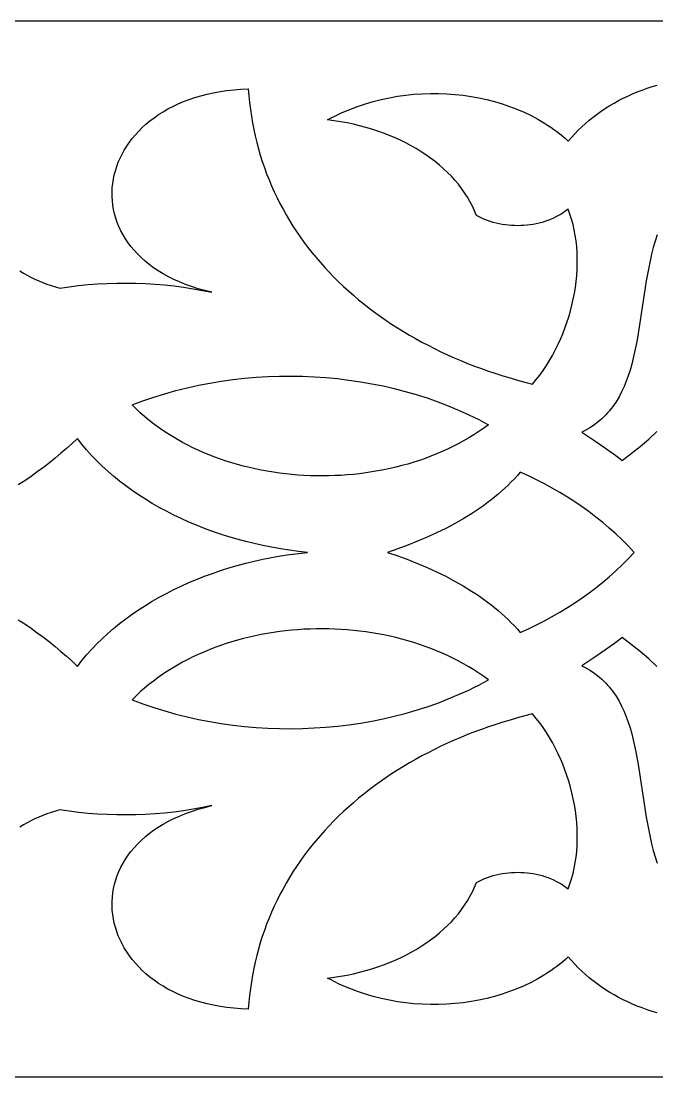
# Model space of a CAD drawing. Extents: x -350 to 350, y -46 to 278.
# Drawn here: x -270.4 to -214.5, y -46.4 to 46.3 of the extents above; entities that cross this region are included whole.
import ezdxf

# ---------------------------------------------------------------- set-up
doc = ezdxf.new("R2010")
doc.units = 0
doc.layers.add('LAYER_1', color=18, linetype='CONTINUOUS')

msp = doc.modelspace()

# ---------------------------------------------------------------- linework, layer by layer
at = {"layer": 'LAYER_1'}
for points in [[(-8.072, 46.302), (-306.723, 46.302)], [(-270.477, 24.361), (-270.156, 24.172), (-269.828, 23.991), (-269.494, 23.818), (-269.153, 23.653), (-268.805, 23.497), (-268.451, 23.35), (-268.09, 23.211), (-267.723, 23.081), (-267.351, 22.961), (-266.972, 22.85), (-266.143, 22.973), (-265.311, 23.077), (-264.475, 23.161), (-263.637, 23.225), (-262.797, 23.271), (-261.955, 23.296), (-261.113, 23.302), (-260.271, 23.289), (-259.43, 23.257), (-258.589, 23.204), (-257.751, 23.133), (-256.915, 23.042), (-256.083, 22.932), (-255.254, 22.802), (-254.43, 22.653), (-253.611, 22.485), (-254.225, 22.636), (-254.816, 22.803), (-255.384, 22.986), (-255.929, 23.183), (-256.451, 23.395), (-256.95, 23.621), (-257.426, 23.86), (-257.88, 24.111), (-258.311, 24.375), (-258.72, 24.65), (-259.107, 24.935), (-259.471, 25.231), (-259.813, 25.537), (-260.133, 25.852), (-260.432, 26.175), (-260.708, 26.506), (-260.963, 26.845), (-261.196, 27.19), (-261.408, 27.542), (-261.599, 27.899), (-261.768, 28.261), (-261.916, 28.628), (-262.043, 28.999), (-262.149, 29.372), (-262.234, 29.749), (-262.298, 30.128), (-262.342, 30.508), (-262.365, 30.889), (-262.368, 31.271), (-262.35, 31.652), (-262.312, 32.033), (-262.254, 32.412), (-262.177, 32.789), (-262.079, 33.164), (-261.961, 33.536), (-261.824, 33.904), (-261.667, 34.267), (-261.49, 34.626), (-261.295, 34.98), (-261.079, 35.327), (-260.845, 35.668), (-260.592, 36.002), (-260.319, 36.328), (-260.028, 36.645), (-259.718, 36.954), (-259.39, 37.253), (-259.042, 37.542), (-258.677, 37.821), (-258.293, 38.088), (-257.891, 38.343), (-257.47, 38.586), (-257.032, 38.816), (-256.576, 39.033), (-256.102, 39.235), (-255.61, 39.423), (-255.1, 39.595), (-254.573, 39.751), (-254.029, 39.891), (-253.467, 40.014), (-252.888, 40.119), (-252.292, 40.206), (-251.679, 40.274), (-251.05, 40.323), (-250.403, 40.352), (-250.356, 39.746), (-250.296, 39.144), (-250.223, 38.549), (-250.136, 37.958), (-250.037, 37.373), (-249.925, 36.793), (-249.8, 36.219), (-249.663, 35.65), (-249.513, 35.087), (-249.35, 34.53), (-249.176, 33.979), (-248.989, 33.433), (-248.791, 32.893), (-248.58, 32.359), (-248.358, 31.831), (-248.124, 31.309), (-247.878, 30.794), (-247.621, 30.284), (-247.353, 29.78), (-247.073, 29.283), (-246.783, 28.792), (-246.481, 28.308), (-246.169, 27.829), (-245.846, 27.358), (-245.512, 26.892), (-245.167, 26.434), (-244.813, 25.982), (-244.448, 25.537), (-244.073, 25.098), (-243.688, 24.666), (-243.292, 24.242), (-242.888, 23.824), (-242.473, 23.413), (-242.049, 23.009), (-241.615, 22.612), (-241.172, 22.222), (-240.72, 21.84), (-240.259, 21.464), (-239.788, 21.096), (-239.309, 20.736), (-238.821, 20.383), (-238.325, 20.037), (-237.819, 19.699), (-237.306, 19.368), (-236.784, 19.045), (-236.254, 18.73), (-235.716, 18.422), (-235.17, 18.123), (-234.616, 17.831), (-234.054, 17.547), (-233.485, 17.271), (-232.908, 17.003), (-232.324, 16.743), (-231.733, 16.492), (-231.134, 16.248), (-230.528, 16.013), (-229.916, 15.786), (-229.297, 15.567), (-228.671, 15.357), (-228.038, 15.156), (-227.399, 14.963), (-226.754, 14.778), (-226.103, 14.602), (-225.445, 14.435), (-225.119, 14.821), (-224.805, 15.221), (-224.504, 15.635), (-224.216, 16.062), (-223.941, 16.501), (-223.68, 16.952), (-223.432, 17.413), (-223.199, 17.883), (-222.979, 18.362), (-222.774, 18.849), (-222.583, 19.343), (-222.407, 19.843), (-222.246, 20.348), (-222.1, 20.858), (-221.97, 21.371), (-221.855, 21.887), (-221.756, 22.404), (-221.673, 22.923), (-221.606, 23.441), (-221.555, 23.959), (-221.522, 24.475), (-221.505, 24.989), (-221.505, 25.499), (-221.522, 26.005), (-221.557, 26.506), (-221.609, 27.001), (-221.68, 27.49), (-221.768, 27.97), (-221.875, 28.443), (-222.001, 28.905), (-222.145, 29.358), (-222.308, 29.799), (-222.506, 29.643), (-222.711, 29.496), (-222.925, 29.357), (-223.145, 29.227), (-223.373, 29.106), (-223.606, 28.993), (-223.846, 28.889), (-224.091, 28.794), (-224.34, 28.708), (-224.594, 28.631), (-224.853, 28.563), (-225.114, 28.503), (-225.379, 28.453), (-225.646, 28.411), (-225.915, 28.379), (-226.186, 28.356), (-226.458, 28.342), (-226.731, 28.337), (-227.005, 28.341), (-227.277, 28.354), (-227.55, 28.377), (-227.821, 28.408), (-228.09, 28.45), (-228.358, 28.5), (-228.623, 28.56), (-228.884, 28.629), (-229.143, 28.708), (-229.397, 28.796), (-229.647, 28.893), (-229.893, 29.001), (-230.133, 29.117), (-230.367, 29.243), (-230.534, 29.656), (-230.722, 30.062), (-230.929, 30.459), (-231.156, 30.85), (-231.402, 31.232), (-231.666, 31.606), (-231.948, 31.971), (-232.248, 32.328), (-232.565, 32.675), (-232.898, 33.014), (-233.247, 33.343), (-233.611, 33.662), (-233.991, 33.971), (-234.385, 34.27), (-234.794, 34.559), (-235.216, 34.836), (-235.651, 35.103), (-236.099, 35.359), (-236.559, 35.603), (-237.031, 35.835), (-237.514, 36.056), (-238.008, 36.264), (-238.512, 36.46), (-239.026, 36.643), (-239.549, 36.813), (-240.082, 36.97), (-240.622, 37.114), (-241.171, 37.244), (-241.727, 37.36), (-242.29, 37.461), (-242.859, 37.549), (-243.435, 37.621), (-243.117, 37.794), (-242.796, 37.96), (-242.143, 38.271), (-241.478, 38.555), (-240.802, 38.812), (-240.115, 39.043), (-239.42, 39.247), (-238.717, 39.424), (-238.008, 39.576), (-237.293, 39.701), (-236.575, 39.801), (-235.854, 39.874), (-235.132, 39.923), (-234.409, 39.945), (-233.688, 39.943), (-232.969, 39.916), (-232.253, 39.863), (-231.542, 39.786), (-230.838, 39.684), (-230.14, 39.558), (-229.451, 39.407), (-228.772, 39.232), (-228.103, 39.034), (-227.447, 38.811), (-226.804, 38.565), (-226.176, 38.295), (-225.563, 38.002), (-224.968, 37.686), (-224.391, 37.347), (-224.11, 37.169), (-223.834, 36.985), (-223.563, 36.795), (-223.298, 36.6), (-223.038, 36.399), (-222.784, 36.193), (-222.535, 35.981), (-222.293, 35.763), (-222.014, 36.094), (-221.725, 36.416), (-221.424, 36.728), (-221.112, 37.031), (-220.79, 37.324), (-220.457, 37.607), (-220.115, 37.881), (-219.764, 38.144), (-219.403, 38.399), (-219.034, 38.643), (-218.656, 38.878), (-218.27, 39.103), (-217.877, 39.319), (-217.476, 39.524), (-217.068, 39.72), (-216.653, 39.906), (-216.232, 40.082), (-215.805, 40.249), (-215.372, 40.405), (-214.934, 40.552), (-214.491, 40.689)], [(-214.492, 27.54), (-214.669, 26.978), (-214.83, 26.41), (-214.976, 25.837), (-215.109, 25.259), (-215.231, 24.677), (-215.343, 24.094), (-215.447, 23.508), (-215.635, 22.336), (-215.807, 21.169), (-215.977, 20.014), (-216.155, 18.878), (-216.251, 18.319), (-216.354, 17.769), (-216.466, 17.226), (-216.587, 16.693), (-216.72, 16.171), (-216.865, 15.66), (-217.025, 15.161), (-217.2, 14.675), (-217.394, 14.203), (-217.606, 13.746), (-217.838, 13.305), (-218.093, 12.881), (-218.228, 12.675), (-218.37, 12.474), (-218.519, 12.278), (-218.673, 12.087), (-218.835, 11.9), (-219.003, 11.718), (-219.178, 11.542), (-219.36, 11.37), (-219.55, 11.205), (-219.748, 11.044), (-219.953, 10.889), (-220.166, 10.74), (-220.387, 10.597), (-220.617, 10.459), (-220.855, 10.328), (-221.101, 10.202), (-219.964, 9.455), (-219.02, 8.813), (-218.608, 8.521), (-218.231, 8.242), (-217.882, 7.972), (-217.557, 7.707), (-216.758, 8.323), (-215.983, 8.952), (-215.23, 9.594), (-214.501, 10.25)], [(-270.606, -6.266), (-270.041, -6.639), (-269.486, -7.02), (-268.94, -7.41), (-268.405, -7.808), (-267.881, -8.214), (-267.367, -8.628), (-266.863, -9.05), (-266.371, -9.479), (-265.89, -9.916), (-265.42, -10.361), (-265.021, -9.853), (-264.602, -9.355), (-264.164, -8.869), (-263.708, -8.394), (-263.234, -7.93), (-262.743, -7.477), (-262.234, -7.036), (-261.708, -6.607), (-261.166, -6.19), (-260.608, -5.785), (-260.035, -5.393), (-259.447, -5.013), (-258.844, -4.646), (-258.227, -4.292), (-257.597, -3.952), (-256.953, -3.624), (-256.296, -3.31), (-255.627, -3.01), (-254.946, -2.724), (-254.254, -2.451), (-253.55, -2.193), (-252.836, -1.95), (-252.112, -1.721), (-251.378, -1.507), (-250.634, -1.307), (-249.882, -1.123), (-249.121, -0.955), (-248.352, -0.802), (-247.576, -0.665), (-246.793, -0.543), (-246.002, -0.438), (-245.206, -0.349), (-246.002, -0.26), (-246.793, -0.155), (-247.576, -0.033), (-248.352, 0.104), (-249.121, 0.257), (-249.882, 0.426), (-250.634, 0.61), (-251.378, 0.809), (-252.112, 1.023), (-252.836, 1.252), (-253.55, 1.495), (-254.254, 1.753), (-254.946, 2.026), (-255.627, 2.312), (-256.296, 2.612), (-256.953, 2.926), (-257.597, 3.254), (-258.227, 3.595), (-258.844, 3.949), (-259.447, 4.316), (-260.035, 4.695), (-260.608, 5.088), (-261.166, 5.492), (-261.708, 5.909), (-262.234, 6.338), (-262.743, 6.779), (-263.234, 7.232), (-263.708, 7.696), (-264.164, 8.171), (-264.602, 8.658), (-265.021, 9.155), (-265.42, 9.663), (-265.89, 9.218), (-266.371, 8.781), (-266.863, 8.352), (-267.367, 7.93), (-267.881, 7.516), (-268.405, 7.11), (-268.94, 6.712), (-269.486, 6.323), (-270.041, 5.941), (-270.606, 5.568)], [(-214.501, -10.358), (-215.23, -9.703), (-215.983, -9.06), (-216.758, -8.431), (-217.557, -7.815), (-217.882, -8.081), (-218.231, -8.35), (-218.608, -8.629), (-219.02, -8.921), (-219.964, -9.563), (-221.101, -10.311), (-220.855, -10.436), (-220.617, -10.567), (-220.387, -10.705), (-220.166, -10.848), (-219.953, -10.997), (-219.748, -11.152), (-219.55, -11.313), (-219.36, -11.479), (-219.178, -11.65), (-219.003, -11.826), (-218.835, -12.008), (-218.673, -12.195), (-218.519, -12.386), (-218.37, -12.582), (-218.093, -12.989), (-217.838, -13.413), (-217.606, -13.854), (-217.394, -14.311), (-217.2, -14.783), (-217.025, -15.269), (-216.865, -15.768), (-216.72, -16.279), (-216.587, -16.802), (-216.466, -17.334), (-216.354, -17.877), (-216.155, -18.986), (-215.977, -20.122), (-215.807, -21.277), (-215.635, -22.444), (-215.447, -23.616), (-215.343, -24.202), (-215.231, -24.786), (-215.109, -25.367), (-214.976, -25.945), (-214.83, -26.518), (-214.669, -27.086), (-214.492, -27.648)], [(-214.491, -40.797), (-214.934, -40.66), (-215.372, -40.513), (-215.805, -40.357), (-216.232, -40.191), (-216.653, -40.014), (-217.068, -39.828), (-217.476, -39.632), (-217.877, -39.427), (-218.27, -39.211), (-218.656, -38.986), (-219.034, -38.751), (-219.403, -38.507), (-219.764, -38.253), (-220.115, -37.989), (-220.457, -37.715), (-220.79, -37.432), (-221.112, -37.139), (-221.424, -36.836), (-221.725, -36.524), (-222.014, -36.202), (-222.293, -35.871), (-222.535, -36.089), (-222.784, -36.301), (-223.038, -36.507), (-223.298, -36.708), (-223.563, -36.903), (-223.834, -37.093), (-224.11, -37.277), (-224.391, -37.455), (-224.968, -37.794), (-225.563, -38.11), (-226.176, -38.403), (-226.804, -38.673), (-227.447, -38.919), (-228.103, -39.142), (-228.772, -39.341), (-229.451, -39.515), (-230.14, -39.666), (-230.838, -39.792), (-231.542, -39.894), (-232.253, -39.971), (-232.969, -40.024), (-233.688, -40.051), (-234.409, -40.054), (-235.132, -40.031), (-235.854, -39.983), (-236.575, -39.909), (-237.293, -39.809), (-238.008, -39.684), (-238.717, -39.532), (-239.42, -39.355), (-240.115, -39.151), (-240.802, -38.92), (-241.478, -38.663), (-242.143, -38.379), (-242.471, -38.227), (-242.796, -38.068), (-243.117, -37.902), (-243.435, -37.729), (-242.859, -37.657), (-242.29, -37.57), (-241.727, -37.468), (-241.171, -37.352), (-240.622, -37.222), (-240.082, -37.078), (-239.549, -36.921), (-239.026, -36.751), (-238.512, -36.568), (-238.008, -36.372), (-237.514, -36.164), (-237.031, -35.944), (-236.559, -35.711), (-236.099, -35.467), (-235.651, -35.211), (-235.216, -34.945), (-234.794, -34.667), (-234.385, -34.378), (-233.991, -34.079), (-233.611, -33.77), (-233.247, -33.451), (-232.898, -33.122), (-232.565, -32.783), (-232.248, -32.436), (-231.948, -32.079), (-231.666, -31.714), (-231.402, -31.34), (-231.156, -30.958), (-230.929, -30.568), (-230.722, -30.17), (-230.534, -29.764), (-230.367, -29.352), (-230.133, -29.225), (-229.893, -29.109), (-229.647, -29.002), (-229.397, -28.904), (-229.143, -28.816), (-228.884, -28.737), (-228.623, -28.668), (-228.358, -28.608), (-228.09, -28.558), (-227.821, -28.516), (-227.55, -28.485), (-227.277, -28.462), (-227.005, -28.449), (-226.731, -28.445), (-226.458, -28.45), (-226.186, -28.464), (-225.915, -28.487), (-225.646, -28.519), (-225.379, -28.561), (-225.114, -28.611), (-224.853, -28.671), (-224.594, -28.739), (-224.34, -28.816), (-224.091, -28.902), (-223.846, -28.997), (-223.606, -29.101), (-223.373, -29.214), (-223.145, -29.335), (-222.925, -29.465), (-222.711, -29.604), (-222.506, -29.751), (-222.308, -29.907), (-222.145, -29.466), (-222.001, -29.013), (-221.875, -28.551), (-221.768, -28.078), (-221.68, -27.598), (-221.609, -27.109), (-221.557, -26.614), (-221.522, -26.113), (-221.505, -25.607), (-221.505, -25.097), (-221.522, -24.583), (-221.555, -24.067), (-221.606, -23.549), (-221.673, -23.031), (-221.756, -22.512), (-221.855, -21.995), (-221.97, -21.479), (-222.1, -20.966), (-222.246, -20.456), (-222.407, -19.951), (-222.583, -19.451), (-222.774, -18.957), (-222.979, -18.47), (-223.199, -17.991), (-223.432, -17.521), (-223.68, -17.06), (-223.941, -16.61), (-224.216, -16.17), (-224.504, -15.743), (-224.805, -15.329), (-225.119, -14.929), (-225.445, -14.543), (-226.103, -14.71), (-226.754, -14.886), (-227.399, -15.071), (-228.038, -15.264), (-228.671, -15.465), (-229.297, -15.676), (-229.916, -15.894), (-230.528, -16.121), (-231.134, -16.356), (-231.733, -16.6), (-232.324, -16.851), (-232.908, -17.111), (-233.485, -17.379), (-234.054, -17.655), (-234.616, -17.939), (-235.17, -18.231), (-235.716, -18.53), (-236.254, -18.838), (-236.784, -19.153), (-237.306, -19.476), (-237.819, -19.807), (-238.325, -20.145), (-238.821, -20.491), (-239.309, -20.844), (-239.788, -21.204), (-240.259, -21.572), (-240.72, -21.948), (-241.172, -22.33), (-241.615, -22.72), (-242.049, -23.117), (-242.473, -23.521), (-242.888, -23.932), (-243.292, -24.35), (-243.688, -24.774), (-244.073, -25.206), (-244.448, -25.645), (-244.813, -26.09), (-245.167, -26.542), (-245.512, -27.001), (-245.846, -27.466), (-246.169, -27.937), (-246.481, -28.416), (-246.783, -28.9), (-247.073, -29.391), (-247.353, -29.888), (-247.621, -30.392), (-247.878, -30.902), (-248.124, -31.418), (-248.358, -31.939), (-248.58, -32.467), (-248.791, -33.001), (-248.989, -33.541), (-249.176, -34.087), (-249.35, -34.638), (-249.513, -35.196), (-249.663, -35.759), (-249.8, -36.327), (-249.925, -36.901), (-250.037, -37.481), (-250.136, -38.066), (-250.223, -38.657), (-250.296, -39.253), (-250.356, -39.854), (-250.403, -40.46), (-251.05, -40.431), (-251.679, -40.383), (-252.292, -40.314), (-252.888, -40.227), (-253.467, -40.122), (-254.029, -39.999), (-254.573, -39.859), (-255.1, -39.703), (-255.61, -39.531), (-256.102, -39.343), (-256.576, -39.141), (-257.032, -38.924), (-257.47, -38.694), (-257.891, -38.451), (-258.293, -38.196), (-258.677, -37.929), (-259.042, -37.65), (-259.39, -37.361), (-259.718, -37.062), (-260.028, -36.753), (-260.319, -36.436), (-260.592, -36.11), (-260.845, -35.776), (-261.079, -35.435), (-261.295, -35.088), (-261.49, -34.734), (-261.667, -34.376), (-261.824, -34.012), (-261.961, -33.644), (-262.079, -33.272), (-262.177, -32.897), (-262.254, -32.52), (-262.312, -32.141), (-262.35, -31.76), (-262.368, -31.379), (-262.365, -30.997), (-262.342, -30.616), (-262.298, -30.236), (-262.234, -29.857), (-262.149, -29.481), (-262.043, -29.107), (-261.916, -28.736), (-261.768, -28.37), (-261.599, -28.007), (-261.408, -27.65), (-261.196, -27.298), (-260.963, -26.953), (-260.708, -26.614), (-260.432, -26.283), (-260.133, -25.96), (-259.813, -25.645), (-259.471, -25.339), (-259.107, -25.043), (-258.72, -24.758), (-258.311, -24.483), (-257.88, -24.219), (-257.426, -23.968), (-256.95, -23.729), (-256.451, -23.503), (-255.929, -23.291), (-255.384, -23.094), (-254.816, -22.911), (-254.225, -22.744), (-253.611, -22.593), (-254.43, -22.761), (-255.254, -22.91), (-256.083, -23.04), (-256.915, -23.15), (-257.751, -23.241), (-258.589, -23.313), (-259.43, -23.365), (-260.271, -23.397), (-261.113, -23.41), (-261.955, -23.404), (-262.797, -23.379), (-263.637, -23.334), (-264.475, -23.269), (-265.311, -23.185), (-266.143, -23.081), (-266.972, -22.958), (-267.351, -23.069), (-267.723, -23.19), (-268.09, -23.319), (-268.451, -23.458), (-268.805, -23.605), (-269.153, -23.761), (-269.494, -23.926), (-269.828, -24.099), (-270.156, -24.28), (-270.477, -24.469)], [(-306.723, -46.41), (-8.072, -46.41)]]:
    msp.add_lwpolyline(points, dxfattribs=at)
for points in [[(-229.301, 10.856), (-229.724, 10.551), (-230.154, 10.256), (-230.593, 9.972), (-231.04, 9.699), (-231.494, 9.437), (-231.956, 9.186), (-232.425, 8.946), (-232.9, 8.716), (-233.382, 8.497), (-233.87, 8.289), (-234.364, 8.092), (-234.863, 7.906), (-235.367, 7.73), (-235.876, 7.565), (-236.39, 7.41), (-236.908, 7.267), (-237.429, 7.134), (-237.955, 7.011), (-238.483, 6.9), (-239.015, 6.799), (-239.549, 6.708), (-240.085, 6.628), (-240.624, 6.559), (-241.164, 6.5), (-241.706, 6.452), (-242.249, 6.414), (-242.792, 6.387), (-243.336, 6.37), (-243.88, 6.363), (-244.424, 6.368), (-244.968, 6.382), (-245.511, 6.407), (-246.052, 6.442), (-246.593, 6.488), (-247.131, 6.544), (-247.668, 6.61), (-248.202, 6.687), (-248.734, 6.774), (-249.262, 6.871), (-249.788, 6.978), (-250.309, 7.096), (-250.827, 7.224), (-251.341, 7.362), (-251.85, 7.511), (-252.355, 7.669), (-252.854, 7.838), (-253.348, 8.017), (-253.836, 8.206), (-254.318, 8.405), (-254.794, 8.614), (-255.263, 8.834), (-255.725, 9.063), (-256.179, 9.302), (-256.626, 9.552), (-257.066, 9.811), (-257.496, 10.081), (-257.919, 10.36), (-258.332, 10.649), (-258.737, 10.949), (-259.132, 11.258), (-259.517, 11.577), (-259.892, 11.906), (-260.256, 12.245), (-260.61, 12.594), (-259.666, 12.949), (-258.709, 13.277), (-257.742, 13.579), (-256.764, 13.854), (-255.778, 14.101), (-254.783, 14.322), (-253.781, 14.517), (-252.773, 14.685), (-251.76, 14.826), (-250.743, 14.94), (-249.722, 15.028), (-248.7, 15.09), (-247.676, 15.125), (-246.651, 15.134), (-245.628, 15.117), (-244.606, 15.073), (-243.587, 15.004), (-242.572, 14.908), (-241.562, 14.786), (-240.557, 14.638), (-239.559, 14.464), (-238.568, 14.265), (-237.586, 14.039), (-236.614, 13.788), (-235.652, 13.511), (-234.702, 13.208), (-233.765, 12.88), (-232.841, 12.526), (-231.932, 12.147), (-231.038, 11.742), (-230.598, 11.53), (-230.161, 11.312), (-229.729, 11.087)], [(-216.52, -0.349), (-217.04, 0.212), (-217.575, 0.755), (-218.125, 1.281), (-218.689, 1.789), (-219.268, 2.281), (-219.861, 2.756), (-220.468, 3.215), (-221.088, 3.658), (-221.722, 4.087), (-222.369, 4.5), (-223.029, 4.899), (-223.702, 5.284), (-224.387, 5.655), (-225.083, 6.013), (-225.792, 6.358), (-226.512, 6.691), (-226.767, 6.4), (-227.03, 6.114), (-227.301, 5.832), (-227.581, 5.556), (-227.868, 5.284), (-228.164, 5.016), (-228.467, 4.754), (-228.778, 4.496), (-229.097, 4.243), (-229.423, 3.994), (-229.756, 3.75), (-230.096, 3.51), (-230.444, 3.275), (-230.798, 3.045), (-231.526, 2.598), (-232.279, 2.168), (-233.057, 1.757), (-233.858, 1.363), (-234.682, 0.986), (-235.526, 0.627), (-236.39, 0.285), (-237.272, -0.041), (-238.173, -0.349), (-237.272, -0.657), (-236.39, -0.982), (-235.526, -1.325), (-234.682, -1.684), (-233.858, -2.06), (-233.057, -2.454), (-232.279, -2.866), (-231.526, -3.295), (-230.798, -3.743), (-230.444, -3.973), (-230.096, -4.208), (-229.756, -4.448), (-229.423, -4.692), (-229.097, -4.94), (-228.778, -5.194), (-228.467, -5.452), (-228.164, -5.714), (-227.868, -5.982), (-227.581, -6.253), (-227.301, -6.53), (-227.03, -6.812), (-226.767, -7.098), (-226.512, -7.389), (-225.792, -7.056), (-225.083, -6.711), (-224.387, -6.353), (-223.702, -5.982), (-223.029, -5.597), (-222.369, -5.198), (-221.722, -4.784), (-221.088, -4.356), (-220.468, -3.913), (-219.861, -3.454), (-219.268, -2.978), (-218.689, -2.487), (-218.125, -1.979), (-217.575, -1.453), (-217.04, -0.91)], [(-229.301, -11.554), (-229.724, -11.249), (-230.154, -10.954), (-230.593, -10.67), (-231.04, -10.397), (-231.494, -10.135), (-231.956, -9.884), (-232.425, -9.643), (-232.9, -9.414), (-233.382, -9.195), (-233.87, -8.987), (-234.364, -8.79), (-234.863, -8.603), (-235.367, -8.428), (-235.876, -8.263), (-236.39, -8.108), (-236.908, -7.965), (-237.429, -7.832), (-237.955, -7.709), (-238.483, -7.598), (-239.015, -7.496), (-239.549, -7.406), (-240.085, -7.326), (-240.624, -7.257), (-241.164, -7.198), (-241.706, -7.15), (-242.249, -7.112), (-242.792, -7.084), (-243.336, -7.068), (-243.88, -7.061), (-244.424, -7.065), (-244.968, -7.08), (-245.511, -7.105), (-246.052, -7.14), (-246.593, -7.186), (-247.131, -7.242), (-247.668, -7.308), (-248.202, -7.385), (-248.734, -7.472), (-249.262, -7.569), (-249.788, -7.676), (-250.309, -7.794), (-250.827, -7.922), (-251.341, -8.06), (-251.85, -8.209), (-252.355, -8.367), (-252.854, -8.536), (-253.348, -8.715), (-253.836, -8.904), (-254.318, -9.103), (-254.794, -9.312), (-255.263, -9.531), (-255.725, -9.761), (-256.179, -10), (-256.626, -10.25), (-257.066, -10.509), (-257.496, -10.778), (-257.919, -11.058), (-258.332, -11.347), (-258.737, -11.646), (-259.132, -11.956), (-259.517, -12.275), (-259.892, -12.604), (-260.256, -12.943), (-260.61, -13.291), (-259.666, -13.647), (-258.709, -13.975), (-257.742, -14.277), (-256.764, -14.551), (-255.778, -14.799), (-254.783, -15.02), (-253.781, -15.215), (-252.773, -15.382), (-251.76, -15.523), (-250.743, -15.638), (-249.722, -15.726), (-248.7, -15.788), (-247.676, -15.823), (-246.651, -15.832), (-245.628, -15.815), (-244.606, -15.771), (-243.587, -15.701), (-242.572, -15.606), (-241.562, -15.484), (-240.557, -15.336), (-239.559, -15.162), (-238.568, -14.963), (-237.586, -14.737), (-236.614, -14.486), (-235.652, -14.209), (-234.702, -13.906), (-233.765, -13.578), (-232.841, -13.224), (-231.932, -12.845), (-231.038, -12.44), (-230.598, -12.228), (-230.161, -12.01), (-229.729, -11.785)]]:
    msp.add_lwpolyline(points, close=True, dxfattribs=at)

doc.saveas('drawing.dxf')
